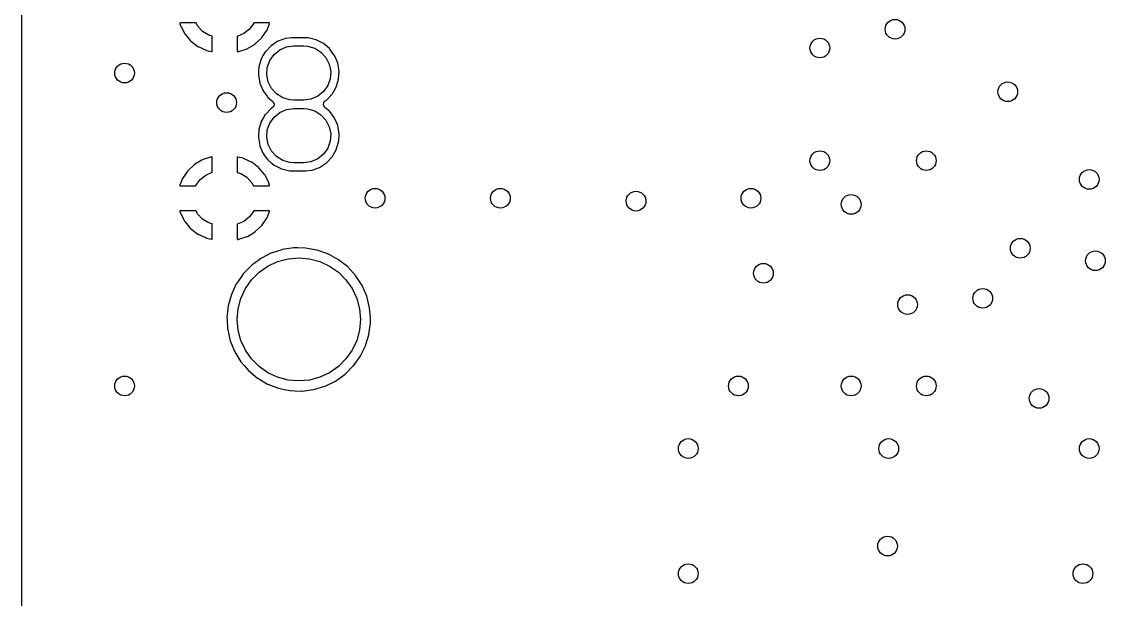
# Model space of a CAD drawing. Extents: x 2.37 to 5.13, y -5.38 to -2.62.
# Drawn here: x 2.368 to 3.233, y -4.921 to -4.459 of the extents above; entities that cross this region are included whole.
import ezdxf

# ---------------------------------------------------------------- set-up
doc = ezdxf.new("R2010")
doc.units = 0
doc.header["$MEASUREMENT"] = 0
doc.layers.add('BLACK', color=7, linetype='CONTINUOUS')

msp = doc.modelspace()

# ---------------------------------------------------------------- linework, layer by layer
at = {"layer": 'BLACK', "linetype": 'CONTINUOUS'}
for p, q in [((2.36789, -5.37919), (2.36789, -2.62081)), ((2.49423, -4.46014), (2.49419, -4.46021)), ((2.49419, -4.46021), (2.49419, -4.46031)), ((2.49419, -4.46031), (2.49472, -4.46224)), ((2.49462, -4.46), (2.49423, -4.46014)), ((2.50708, -4.46), (2.49462, -4.46)), ((2.49472, -4.46224), (2.49484, -4.46253)), ((2.49484, -4.46253), (2.49808, -4.46868)), ((2.50828, -4.46236), (2.50708, -4.46)), ((2.51226, -4.46668), (2.50828, -4.46236)), ((2.55313, -4.46003), (2.54972, -4.46482)), ((2.55314, -4.46), (2.55313, -4.46003)), ((2.56557, -4.46), (2.55314, -4.46)), ((2.56372, -4.46566), (2.56579, -4.46048)), ((2.5658, -4.46007), (2.56557, -4.46)), ((2.56579, -4.46048), (2.5658, -4.46007)), ((2.49808, -4.46868), (2.49826, -4.46894)), ((2.49826, -4.46894), (2.50275, -4.47426)), ((2.51726, -4.46978), (2.51226, -4.46668)), ((2.52, -4.47058), (2.51726, -4.46978)), ((2.52, -4.48265), (2.52, -4.47058)), ((2.54515, -4.46852), (2.54, -4.47075)), ((2.54, -4.47075), (2.54, -4.48249)), ((2.54972, -4.46482), (2.54515, -4.46852)), ((2.5544, -4.4767), (2.55946, -4.47193)), ((2.55946, -4.47193), (2.55966, -4.47169)), ((2.55966, -4.47169), (2.56357, -4.46593)), ((2.56357, -4.46593), (2.56372, -4.46566)), ((2.58339, -4.47184), (2.57876, -4.47238)), ((2.58347, -4.47183), (2.58339, -4.47184)), ((2.58339, -4.47184), (2.58339, -4.47184)), ((2.59608, -4.47183), (2.58347, -4.47183)), ((2.5965, -4.47186), (2.59608, -4.47183)), ((2.60288, -4.47342), (2.5965, -4.47186)), ((2.50275, -4.47426), (2.50297, -4.47447)), ((2.50297, -4.47447), (2.5085, -4.4787)), ((2.5085, -4.4787), (2.50877, -4.47886)), ((2.50877, -4.47886), (2.51507, -4.4818)), ((2.54131, -4.48283), (2.54791, -4.48061)), ((2.54791, -4.48061), (2.54819, -4.48048)), ((2.54819, -4.48048), (2.55415, -4.47689)), ((2.55415, -4.47689), (2.5544, -4.4767)), ((2.56693, -4.47824), (2.56241, -4.48301)), ((2.57242, -4.47464), (2.56693, -4.47824)), ((2.57258, -4.47458), (2.57242, -4.47464)), ((2.57843, -4.47246), (2.57258, -4.47458)), ((2.57258, -4.47458), (2.57258, -4.47458)), ((2.5739, -4.48148), (2.5793, -4.47914)), ((2.57859, -4.4724), (2.57843, -4.47246)), ((2.57843, -4.47246), (2.57843, -4.47246)), ((2.57876, -4.47238), (2.57859, -4.4724)), ((2.5793, -4.47914), (2.58512, -4.47835)), ((2.58512, -4.47835), (2.59299, -4.47835)), ((2.59299, -4.47835), (2.59616, -4.47858)), ((2.59616, -4.47858), (2.6018, -4.48022)), ((2.6018, -4.48022), (2.60679, -4.48332)), ((2.60873, -4.4764), (2.60288, -4.47342)), ((2.60886, -4.47651), (2.60873, -4.4764)), ((2.61352, -4.48048), (2.60886, -4.47651)), ((2.60886, -4.47651), (2.60886, -4.47651)), ((2.61373, -4.48066), (2.61352, -4.48048)), ((2.51507, -4.4818), (2.51537, -4.4819)), ((2.51537, -4.4819), (2.5195, -4.48282)), ((2.5195, -4.48282), (2.51991, -4.48277)), ((2.51991, -4.48277), (2.51999, -4.48268)), ((2.51999, -4.48268), (2.52, -4.48265)), ((2.54, -4.48249), (2.54014, -4.48288)), ((2.54014, -4.48288), (2.5403, -4.48297)), ((2.5403, -4.48297), (2.54101, -4.48289)), ((2.54101, -4.48289), (2.54131, -4.48283)), ((2.55911, -4.48869), (2.55721, -4.49498)), ((2.56078, -4.48581), (2.55911, -4.48869)), ((2.56232, -4.48316), (2.56078, -4.48581)), ((2.56241, -4.48301), (2.56232, -4.48316)), ((2.56232, -4.48316), (2.56232, -4.48316)), ((2.56593, -4.48997), (2.56933, -4.48518)), ((2.56933, -4.48518), (2.5739, -4.48148)), ((2.60679, -4.48332), (2.61077, -4.48764)), ((2.61077, -4.48764), (2.61344, -4.49288)), ((2.61383, -4.48079), (2.61373, -4.48066)), ((2.61717, -4.48533), (2.61383, -4.48079)), ((2.61383, -4.48079), (2.61383, -4.48079)), ((2.61763, -4.48595), (2.61717, -4.48533)), ((2.61769, -4.4861), (2.61763, -4.48595)), ((2.61917, -4.48957), (2.61769, -4.4861)), ((2.61769, -4.4861), (2.61769, -4.4861)), ((2.55719, -4.49515), (2.55699, -4.49847)), ((2.55721, -4.49498), (2.55719, -4.49515)), ((2.56351, -4.50136), (2.56394, -4.4955)), ((2.56394, -4.4955), (2.56593, -4.48997)), ((2.61344, -4.49288), (2.6146, -4.49864)), ((2.6202, -4.49199), (2.61917, -4.48957)), ((2.62131, -4.49847), (2.6202, -4.49199)), ((2.55699, -4.49847), (2.5568, -4.50153)), ((2.5568, -4.50153), (2.55791, -4.50801)), ((2.56467, -4.50712), (2.56351, -4.50136)), ((2.61417, -4.5045), (2.61218, -4.51003)), ((2.6146, -4.49864), (2.61417, -4.5045)), ((2.619, -4.51131), (2.6209, -4.50502)), ((2.6209, -4.50502), (2.62111, -4.5017)), ((2.62111, -4.5017), (2.6213, -4.49864)), ((2.6213, -4.49864), (2.62131, -4.49847)), ((2.6213, -4.49864), (2.6213, -4.49864)), ((2.55791, -4.50801), (2.55798, -4.50816)), ((2.55798, -4.50816), (2.55798, -4.50816)), ((2.55798, -4.50816), (2.56032, -4.51367)), ((2.56032, -4.51367), (2.56048, -4.51405)), ((2.56048, -4.51405), (2.56438, -4.51934)), ((2.56734, -4.51236), (2.56467, -4.50712)), ((2.57132, -4.51668), (2.56734, -4.51236)), ((2.60878, -4.51482), (2.60421, -4.51852)), ((2.61218, -4.51003), (2.60878, -4.51482)), ((2.6157, -4.51699), (2.619, -4.51131)), ((2.56438, -4.51934), (2.5645, -4.51945)), ((2.5645, -4.51945), (2.56451, -4.51945)), ((2.56451, -4.51945), (2.56843, -4.52279)), ((2.56843, -4.52279), (2.56942, -4.52452)), ((2.57631, -4.51978), (2.57132, -4.51668)), ((2.58195, -4.52142), (2.57631, -4.51978)), ((2.58512, -4.52165), (2.58195, -4.52142)), ((2.59299, -4.52165), (2.58512, -4.52165)), ((2.59882, -4.52086), (2.59299, -4.52165)), ((2.60421, -4.51852), (2.59882, -4.52086)), ((2.60869, -4.52548), (2.60905, -4.52352)), ((2.60905, -4.52352), (2.60997, -4.52256)), ((2.60997, -4.52256), (2.61104, -4.52185)), ((2.61104, -4.52185), (2.61118, -4.52176)), ((2.61118, -4.52176), (2.6157, -4.51699)), ((2.56693, -4.52824), (2.56241, -4.53301)), ((2.56814, -4.52744), (2.56693, -4.52824)), ((2.56906, -4.52648), (2.56814, -4.52744)), ((2.56942, -4.52452), (2.56906, -4.52648)), ((2.56933, -4.53518), (2.5739, -4.53148)), ((2.5739, -4.53148), (2.5793, -4.52914)), ((2.5793, -4.52914), (2.58512, -4.52835)), ((2.58512, -4.52835), (2.59299, -4.52835)), ((2.59299, -4.52835), (2.59616, -4.52858)), ((2.59616, -4.52858), (2.6018, -4.53022)), ((2.6018, -4.53022), (2.60679, -4.53332)), ((2.60968, -4.52721), (2.60869, -4.52548)), ((2.61361, -4.53055), (2.60968, -4.52721)), ((2.61373, -4.53066), (2.61361, -4.53055)), ((2.61361, -4.53055), (2.61361, -4.53055)), ((2.61383, -4.53079), (2.61373, -4.53066)), ((2.61724, -4.53542), (2.61383, -4.53079)), ((2.61383, -4.53079), (2.61383, -4.53079)), ((2.55911, -4.53869), (2.55721, -4.54498)), ((2.56089, -4.53562), (2.55911, -4.53869)), ((2.56232, -4.53316), (2.56089, -4.53562)), ((2.56241, -4.53301), (2.56232, -4.53316)), ((2.56232, -4.53316), (2.56232, -4.53316)), ((2.56394, -4.5455), (2.56593, -4.53997)), ((2.56593, -4.53997), (2.56933, -4.53518)), ((2.60679, -4.53332), (2.61077, -4.53764)), ((2.61077, -4.53764), (2.61344, -4.54288)), ((2.61763, -4.53595), (2.61724, -4.53542)), ((2.61769, -4.5361), (2.61763, -4.53595)), ((2.61965, -4.5407), (2.61769, -4.5361)), ((2.61769, -4.5361), (2.61769, -4.5361)), ((2.6202, -4.54199), (2.61965, -4.5407)), ((2.55719, -4.54515), (2.55685, -4.55065)), ((2.55721, -4.54498), (2.55719, -4.54515)), ((2.56351, -4.55136), (2.56394, -4.5455)), ((2.61344, -4.54288), (2.6146, -4.54864)), ((2.6146, -4.54864), (2.61417, -4.5545)), ((2.62131, -4.54847), (2.6202, -4.54199)), ((2.62092, -4.55485), (2.6213, -4.54864)), ((2.6213, -4.54864), (2.62131, -4.54847)), ((2.6213, -4.54864), (2.6213, -4.54864)), ((2.55685, -4.55065), (2.5568, -4.55153)), ((2.5568, -4.55153), (2.55791, -4.55801)), ((2.55791, -4.55801), (2.55798, -4.55816)), ((2.55798, -4.55816), (2.55798, -4.55816)), ((2.55798, -4.55816), (2.56042, -4.5639)), ((2.56467, -4.55712), (2.56351, -4.55136)), ((2.56734, -4.56236), (2.56467, -4.55712)), ((2.61417, -4.5545), (2.61218, -4.56003)), ((2.619, -4.56131), (2.6209, -4.55502)), ((2.6209, -4.55502), (2.62092, -4.55485)), ((2.51899, -4.56711), (2.51869, -4.56717)), ((2.5197, -4.56703), (2.51899, -4.56711)), ((2.51986, -4.56712), (2.5197, -4.56703)), ((2.56042, -4.5639), (2.56048, -4.56405)), ((2.56048, -4.56405), (2.56058, -4.56419)), ((2.56058, -4.56419), (2.56058, -4.56419)), ((2.56058, -4.56419), (2.56291, -4.56735)), ((2.57132, -4.56668), (2.56734, -4.56236)), ((2.57631, -4.56978), (2.57132, -4.56668)), ((2.60878, -4.56482), (2.60421, -4.56852)), ((2.61218, -4.56003), (2.60878, -4.56482)), ((2.61118, -4.57176), (2.6157, -4.56699)), ((2.6157, -4.56699), (2.619, -4.56131)), ((2.5056, -4.5733), (2.50054, -4.57807)), ((2.50585, -4.57311), (2.5056, -4.5733)), ((2.51181, -4.56952), (2.50585, -4.57311)), ((2.51209, -4.56939), (2.51181, -4.56952)), ((2.51869, -4.56717), (2.51209, -4.56939)), ((2.52, -4.56751), (2.51986, -4.56712)), ((2.52, -4.57925), (2.52, -4.56751)), ((2.54001, -4.56732), (2.54, -4.56735)), ((2.54, -4.56735), (2.54, -4.57942)), ((2.54009, -4.56723), (2.54001, -4.56732)), ((2.5405, -4.56718), (2.54009, -4.56723)), ((2.54463, -4.5681), (2.5405, -4.56718)), ((2.54493, -4.5682), (2.54463, -4.5681)), ((2.55123, -4.57114), (2.54493, -4.5682)), ((2.5515, -4.5713), (2.55123, -4.57114)), ((2.55703, -4.57553), (2.5515, -4.5713)), ((2.55725, -4.57574), (2.55703, -4.57553)), ((2.56174, -4.58106), (2.55725, -4.57574)), ((2.56291, -4.56735), (2.56438, -4.56934)), ((2.56438, -4.56934), (2.5645, -4.56945)), ((2.5645, -4.56945), (2.56707, -4.57163)), ((2.56707, -4.57163), (2.56938, -4.5736)), ((2.56938, -4.5736), (2.57523, -4.57658)), ((2.58195, -4.57142), (2.57631, -4.56978)), ((2.58512, -4.57165), (2.58195, -4.57142)), ((2.59299, -4.57165), (2.58512, -4.57165)), ((2.59882, -4.57086), (2.59299, -4.57165)), ((2.60421, -4.56852), (2.59882, -4.57086)), ((2.59968, -4.57754), (2.60553, -4.57542)), ((2.60553, -4.57542), (2.60569, -4.57536)), ((2.60553, -4.57542), (2.60553, -4.57542)), ((2.60569, -4.57536), (2.61118, -4.57176)), ((2.49628, -4.58434), (2.49421, -4.58952)), ((2.49643, -4.58407), (2.49628, -4.58434)), ((2.50034, -4.57831), (2.49643, -4.58407)), ((2.50054, -4.57807), (2.50034, -4.57831)), ((2.51028, -4.58518), (2.51485, -4.58148)), ((2.51485, -4.58148), (2.52, -4.57925)), ((2.54, -4.57942), (2.54274, -4.58022)), ((2.54274, -4.58022), (2.54774, -4.58332)), ((2.54774, -4.58332), (2.55172, -4.58764)), ((2.56192, -4.58132), (2.56174, -4.58106)), ((2.56516, -4.58747), (2.56192, -4.58132)), ((2.57523, -4.57658), (2.58161, -4.57814)), ((2.58161, -4.57814), (2.58203, -4.57817)), ((2.58203, -4.57817), (2.59464, -4.57817)), ((2.59464, -4.57817), (2.59472, -4.57816)), ((2.59472, -4.57816), (2.59935, -4.57762)), ((2.59472, -4.57816), (2.59472, -4.57816)), ((2.59935, -4.57762), (2.59952, -4.5776)), ((2.59952, -4.5776), (2.59968, -4.57754)), ((2.49421, -4.58952), (2.4942, -4.58993)), ((2.4942, -4.58993), (2.49443, -4.59)), ((2.49443, -4.59), (2.50686, -4.59)), ((2.50686, -4.59), (2.50687, -4.58997)), ((2.50687, -4.58997), (2.51028, -4.58518)), ((2.55172, -4.58764), (2.55292, -4.59)), ((2.55292, -4.59), (2.56538, -4.59)), ((2.56528, -4.58776), (2.56516, -4.58747)), ((2.56581, -4.58969), (2.56528, -4.58776)), ((2.56538, -4.59), (2.56577, -4.58986)), ((2.56577, -4.58986), (2.56581, -4.58979)), ((2.56581, -4.58979), (2.56581, -4.58969)), ((2.49423, -4.61014), (2.49419, -4.61021)), ((2.49419, -4.61021), (2.49419, -4.61031)), ((2.49419, -4.61031), (2.49472, -4.61224)), ((2.49462, -4.61), (2.49423, -4.61014)), ((2.50708, -4.61), (2.49462, -4.61)), ((2.50828, -4.61236), (2.50708, -4.61)), ((2.55313, -4.61003), (2.54972, -4.61482)), ((2.55314, -4.61), (2.55313, -4.61003)), ((2.56557, -4.61), (2.55314, -4.61)), ((2.5658, -4.61007), (2.56557, -4.61)), ((2.56579, -4.61048), (2.5658, -4.61007)), ((2.49472, -4.61224), (2.49484, -4.61253)), ((2.49484, -4.61253), (2.49808, -4.61868)), ((2.49808, -4.61868), (2.49826, -4.61894)), ((2.49826, -4.61894), (2.50275, -4.62426)), ((2.51226, -4.61668), (2.50828, -4.61236)), ((2.51726, -4.61978), (2.51226, -4.61668)), ((2.54515, -4.61852), (2.54, -4.62075)), ((2.54972, -4.61482), (2.54515, -4.61852)), ((2.55966, -4.62169), (2.56357, -4.61593)), ((2.56357, -4.61593), (2.56372, -4.61566)), ((2.56372, -4.61566), (2.56579, -4.61048)), ((2.50275, -4.62426), (2.50297, -4.62447)), ((2.50297, -4.62447), (2.5085, -4.6287)), ((2.52, -4.62058), (2.51726, -4.61978)), ((2.52, -4.63265), (2.52, -4.62058)), ((2.54, -4.62075), (2.54, -4.63249)), ((2.54819, -4.63048), (2.55415, -4.62689)), ((2.55415, -4.62689), (2.5544, -4.6267)), ((2.5544, -4.6267), (2.55946, -4.62193)), ((2.55946, -4.62193), (2.55966, -4.62169)), ((2.5085, -4.6287), (2.50877, -4.62886)), ((2.50877, -4.62886), (2.51507, -4.6318)), ((2.51507, -4.6318), (2.51537, -4.6319)), ((2.51537, -4.6319), (2.5195, -4.63282)), ((2.5195, -4.63282), (2.51991, -4.63277)), ((2.51991, -4.63277), (2.51999, -4.63268)), ((2.51999, -4.63268), (2.52, -4.63265)), ((2.54, -4.63249), (2.54014, -4.63288)), ((2.54014, -4.63288), (2.5403, -4.63297)), ((2.5403, -4.63297), (2.54101, -4.63289)), ((2.54101, -4.63289), (2.54131, -4.63283)), ((2.54131, -4.63283), (2.54791, -4.63061)), ((2.54791, -4.63061), (2.54819, -4.63048)), ((2.56685, -4.64403), (2.55982, -4.64768)), ((2.56696, -4.64399), (2.56685, -4.64403)), ((2.57566, -4.64115), (2.56696, -4.64399)), ((2.56696, -4.64399), (2.56696, -4.64399)), ((2.57578, -4.64111), (2.57566, -4.64115)), ((2.57566, -4.64115), (2.57566, -4.64115)), ((2.58506, -4.63969), (2.57578, -4.64111)), ((2.58518, -4.63969), (2.58506, -4.63969)), ((2.58819, -4.63973), (2.58518, -4.63969)), ((2.58518, -4.63969), (2.58518, -4.63969)), ((2.59445, -4.6398), (2.58819, -4.63973)), ((2.59907, -4.64063), (2.59445, -4.6398)), ((2.60357, -4.64143), (2.59907, -4.64063)), ((2.60369, -4.64145), (2.60357, -4.64143)), ((2.60357, -4.64143), (2.60357, -4.64143)), ((2.60381, -4.64149), (2.60369, -4.64145)), ((2.61144, -4.64419), (2.60381, -4.64149)), ((2.60381, -4.64149), (2.60381, -4.64149)), ((2.61254, -4.64458), (2.61144, -4.64419)), ((2.61265, -4.64464), (2.61254, -4.64458)), ((2.61333, -4.64502), (2.61265, -4.64464)), ((2.61265, -4.64464), (2.61265, -4.64464)), ((2.55185, -4.65337), (2.55101, -4.654)), ((2.5536, -4.65206), (2.55185, -4.65337)), ((2.55852, -4.64836), (2.5536, -4.65206)), ((2.55913, -4.64804), (2.55852, -4.64836)), ((2.55982, -4.64768), (2.55913, -4.64804)), ((2.56445, -4.65423), (2.57222, -4.65061)), ((2.57222, -4.65061), (2.58051, -4.64839)), ((2.58051, -4.64839), (2.58906, -4.64764)), ((2.58906, -4.64764), (2.5976, -4.64839)), ((2.5976, -4.64839), (2.60589, -4.65061)), ((2.60589, -4.65061), (2.61366, -4.65423)), ((2.62077, -4.64912), (2.61333, -4.64502)), ((2.62813, -4.65494), (2.62077, -4.64912)), ((2.54446, -4.66089), (2.54033, -4.66693)), ((2.54452, -4.66079), (2.54446, -4.66089)), ((2.54446, -4.66089), (2.54446, -4.66089)), ((2.55101, -4.654), (2.54452, -4.66079)), ((2.55136, -4.66522), (2.55742, -4.65915)), ((2.55742, -4.65915), (2.56445, -4.65423)), ((2.61366, -4.65423), (2.62069, -4.65915)), ((2.62069, -4.65915), (2.62675, -4.66522)), ((2.63445, -4.66189), (2.62813, -4.65494)), ((2.63956, -4.66977), (2.63445, -4.66189)), ((2.53923, -4.66855), (2.53528, -4.67706)), ((2.54033, -4.66693), (2.53923, -4.66855)), ((2.54644, -4.67224), (2.55136, -4.66522)), ((2.62675, -4.66522), (2.63167, -4.67224)), ((2.6433, -4.67838), (2.63956, -4.66977)), ((2.53528, -4.67706), (2.53277, -4.68611)), ((2.54281, -4.68002), (2.54644, -4.67224)), ((2.63167, -4.67224), (2.6353, -4.68002)), ((2.64559, -4.68749), (2.6433, -4.67838)), ((2.53277, -4.68611), (2.53177, -4.69545)), ((2.54059, -4.6883), (2.54281, -4.68002)), ((2.6353, -4.68002), (2.63752, -4.6883)), ((2.6456, -4.68761), (2.64559, -4.68749)), ((2.64624, -4.69545), (2.6456, -4.68761)), ((2.6456, -4.68761), (2.6456, -4.68761)), ((2.53177, -4.69545), (2.53178, -4.69557)), ((2.53178, -4.69557), (2.53185, -4.69685)), ((2.53185, -4.69685), (2.53231, -4.70483)), ((2.53984, -4.69685), (2.54059, -4.6883)), ((2.54059, -4.7054), (2.53984, -4.69685)), ((2.63752, -4.6883), (2.63827, -4.69685)), ((2.63827, -4.69685), (2.63752, -4.7054)), ((2.64636, -4.69685), (2.64624, -4.69545)), ((2.64629, -4.69965), (2.64636, -4.69685)), ((2.53231, -4.70483), (2.53234, -4.70494)), ((2.53234, -4.70494), (2.53234, -4.70494)), ((2.53234, -4.70494), (2.53324, -4.70896)), ((2.54281, -4.71368), (2.54059, -4.7054)), ((2.63752, -4.7054), (2.6353, -4.71368)), ((2.64506, -4.70896), (2.64629, -4.69965)), ((2.53324, -4.70896), (2.53438, -4.71399)), ((2.53438, -4.71399), (2.53791, -4.72269)), ((2.54644, -4.72146), (2.54281, -4.71368)), ((2.6353, -4.71368), (2.63167, -4.72146)), ((2.64266, -4.71688), (2.64503, -4.70907)), ((2.64503, -4.70907), (2.64506, -4.70896)), ((2.53791, -4.72269), (2.53797, -4.72279)), ((2.53797, -4.72279), (2.54039, -4.72673)), ((2.55136, -4.72848), (2.54644, -4.72146)), ((2.63167, -4.72146), (2.62675, -4.72848)), ((2.63817, -4.72636), (2.64233, -4.71794)), ((2.64233, -4.71794), (2.64266, -4.71688)), ((2.54039, -4.72673), (2.54281, -4.73069)), ((2.54281, -4.73069), (2.54289, -4.73078)), ((2.54289, -4.73078), (2.54289, -4.73078)), ((2.54289, -4.73078), (2.54567, -4.73399)), ((2.55742, -4.73455), (2.55136, -4.72848)), ((2.62675, -4.72848), (2.62069, -4.73455)), ((2.63276, -4.73389), (2.6381, -4.72646)), ((2.6381, -4.72646), (2.63817, -4.72636)), ((2.54567, -4.73399), (2.54896, -4.73779)), ((2.54896, -4.73779), (2.55619, -4.74379)), ((2.56445, -4.73947), (2.55742, -4.73455)), ((2.57222, -4.7431), (2.56445, -4.73947)), ((2.61366, -4.73947), (2.60589, -4.7431)), ((2.62069, -4.73455), (2.61366, -4.73947)), ((2.62613, -4.74053), (2.63261, -4.73407)), ((2.63261, -4.73407), (2.63269, -4.73399)), ((2.63261, -4.73407), (2.63261, -4.73407)), ((2.63269, -4.73399), (2.63276, -4.73389)), ((2.63276, -4.73389), (2.63276, -4.73389)), ((2.55619, -4.74379), (2.55629, -4.74385)), ((2.55629, -4.74385), (2.55629, -4.74385)), ((2.55629, -4.74385), (2.56419, -4.74847)), ((2.56419, -4.74847), (2.56419, -4.74847)), ((2.56419, -4.74847), (2.5643, -4.74853)), ((2.5643, -4.74853), (2.56441, -4.74857)), ((2.56441, -4.74857), (2.57296, -4.75183)), ((2.58051, -4.74532), (2.57222, -4.7431)), ((2.58906, -4.74606), (2.58051, -4.74532)), ((2.5976, -4.74532), (2.58906, -4.74606)), ((2.60589, -4.7431), (2.5976, -4.74532)), ((2.61007, -4.75015), (2.61829, -4.74612)), ((2.61829, -4.74612), (2.6184, -4.74607)), ((2.6184, -4.74607), (2.62604, -4.74062)), ((2.62604, -4.74062), (2.62613, -4.74053)), ((2.57296, -4.75183), (2.57296, -4.75183)), ((2.57296, -4.75183), (2.57307, -4.75188)), ((2.57307, -4.75188), (2.57319, -4.7519)), ((2.57319, -4.7519), (2.57319, -4.7519)), ((2.57319, -4.7519), (2.57741, -4.75276)), ((2.57741, -4.75276), (2.58227, -4.75375)), ((2.58227, -4.75375), (2.58585, -4.75388)), ((2.58585, -4.75388), (2.59153, -4.75409)), ((2.59153, -4.75409), (2.59154, -4.75409)), ((2.59154, -4.75409), (2.59165, -4.75409)), ((2.59165, -4.75409), (2.59177, -4.75408)), ((2.59177, -4.75408), (2.60085, -4.75292)), ((2.59177, -4.75408), (2.59177, -4.75408)), ((2.60085, -4.75292), (2.60097, -4.7529)), ((2.60097, -4.7529), (2.60996, -4.7502)), ((2.60996, -4.7502), (2.61007, -4.75015)), ((2.61007, -4.75015), (2.61007, -4.75015))]:
    msp.add_line(p, q, dxfattribs=at)
at = {"layer": 'BLACK'}
for centre in [(3.065, -4.465), (3.005, -4.48), (2.45, -4.5), (3.155, -4.515), (2.5315, -4.52362), (3.005, -4.57), (3.09, -4.57), (3.22, -4.585), (2.65, -4.6), (2.75, -4.6), (2.95, -4.6), (2.85827, -4.60236), (3.03, -4.605), (3.165, -4.64), (3.225, -4.65), (2.96, -4.66), (3.075, -4.685), (3.135, -4.68), (2.45, -4.75), (2.94, -4.75), (3.03, -4.75), (3.09, -4.75), (3.18, -4.76), (2.9, -4.8), (3.06, -4.8), (3.22, -4.8), (3.05906, -4.87795), (2.9, -4.9), (3.215, -4.9)]:
    msp.add_circle(centre, 0.00787, dxfattribs=at)

doc.saveas('drawing.dxf')
